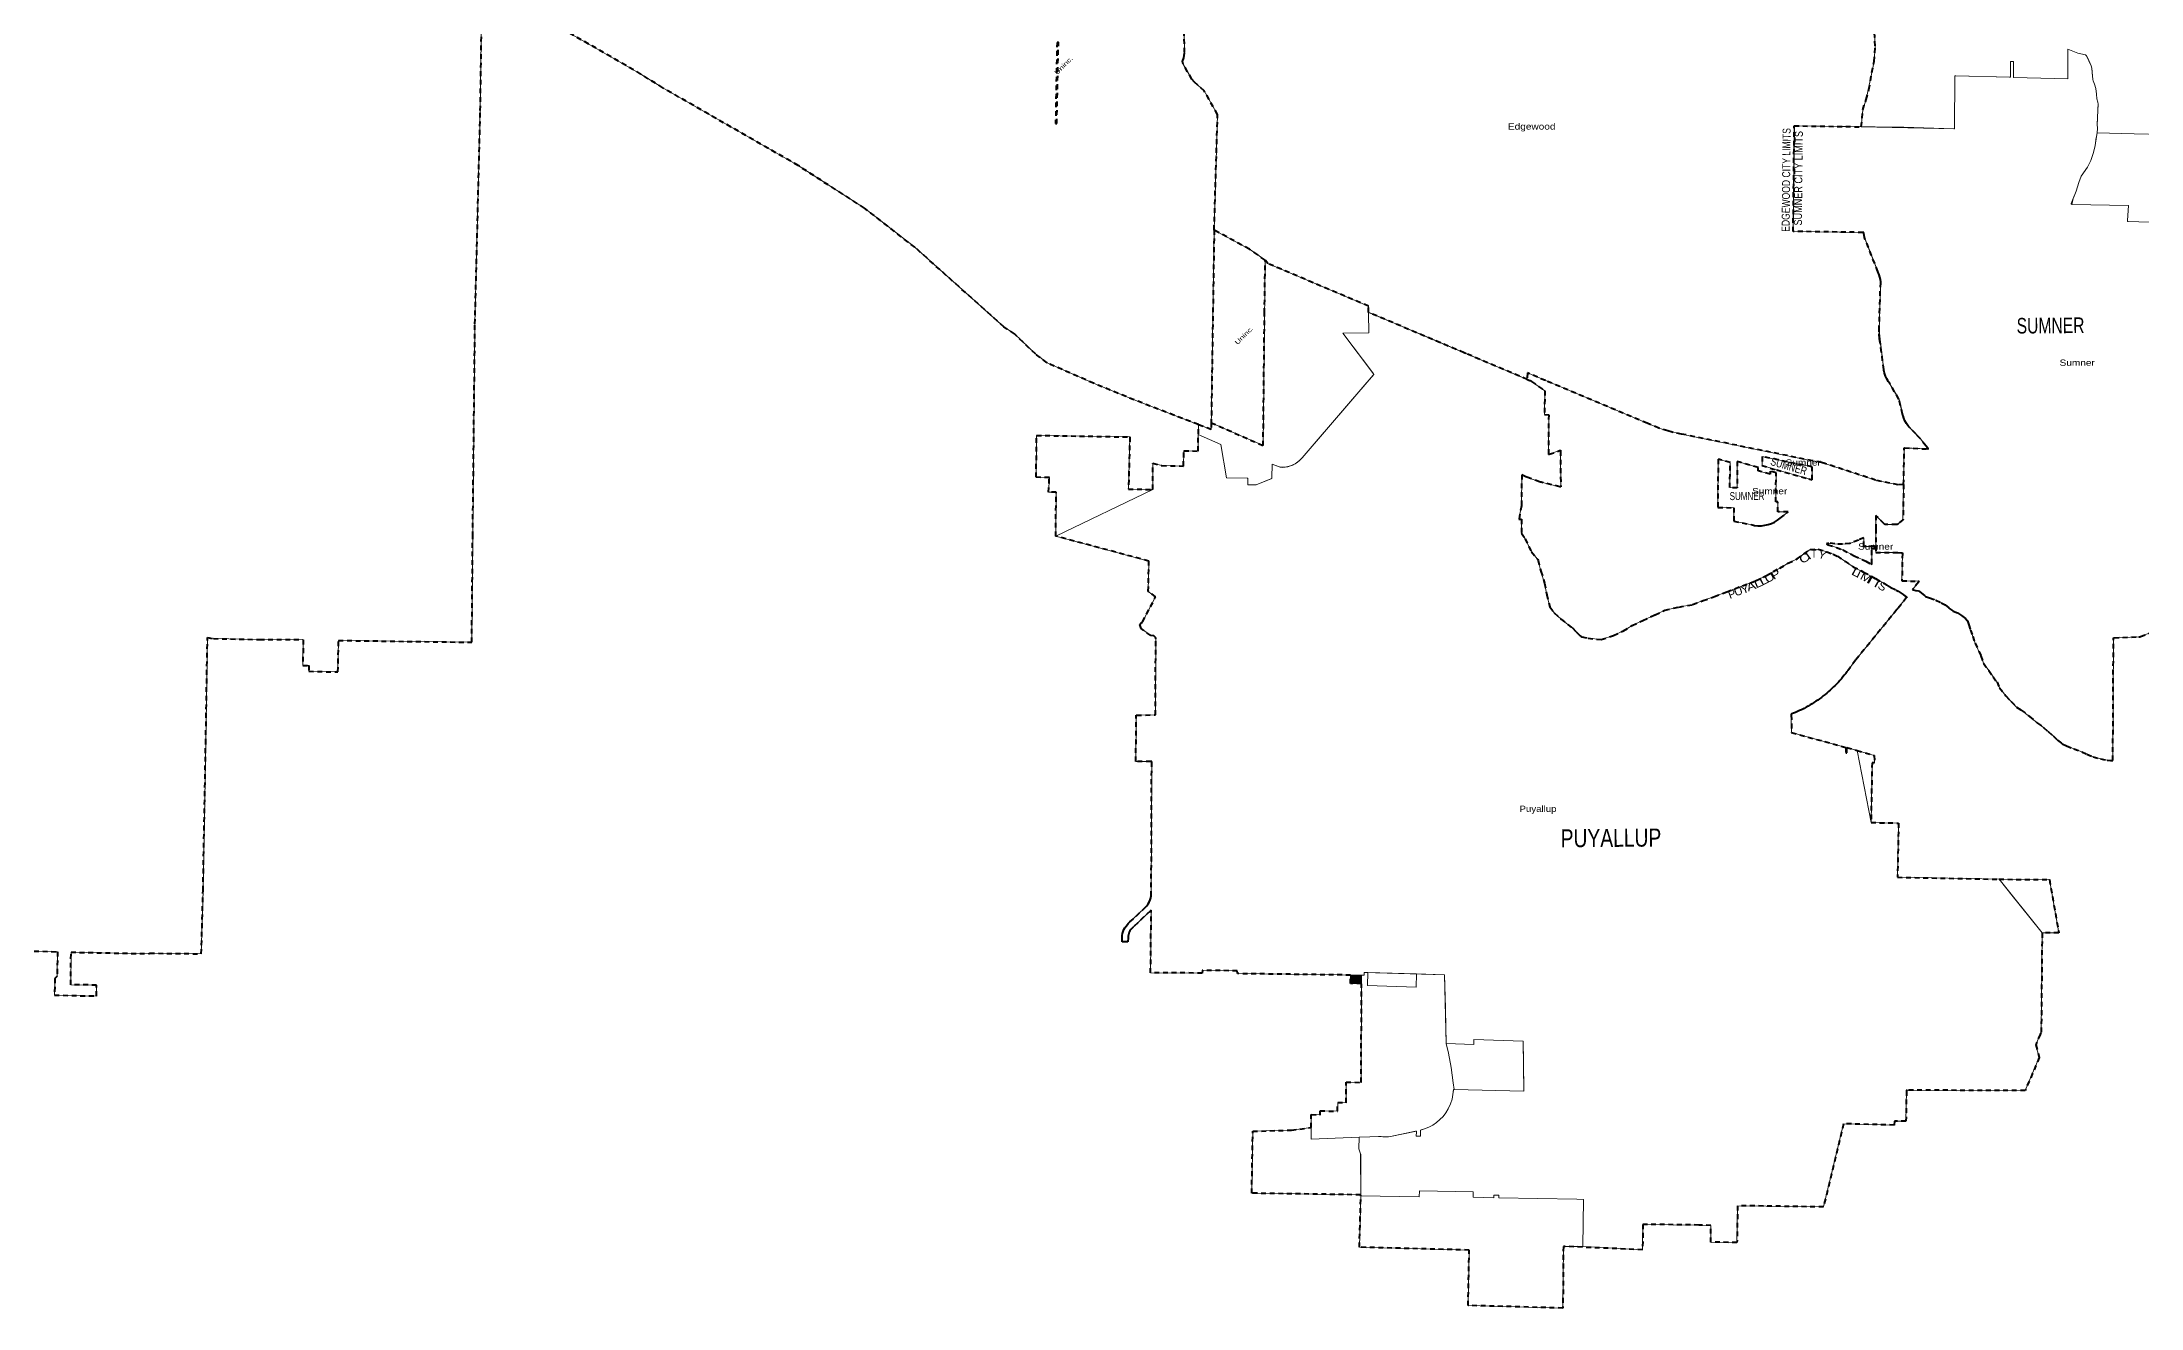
# Model space of a CAD drawing. Header units: feet. Extents: x -903180 to 1023491, y -707744 to 564635.
# Drawn here: x -358892 to -306171, y -127065 to -95259 of the extents above; entities that cross this region are included whole.
import ezdxf

# ---------------------------------------------------------------- set-up
doc = ezdxf.new("R2010")
doc.units = ezdxf.units.FT
doc.header["$LTSCALE"] = 80
doc.linetypes.add('SHORT_DASHED', pattern=[2.7, 1.5, -1.2])
doc.layers.add('13', color=7, linetype='SHORT_DASHED', lineweight=40)
doc.layers.add('58', color=7, linetype='Continuous', lineweight=13)
for name, color, linetype in [('14', 7, 'Continuous'), ('15', 7, 'Continuous'), ('36', 7, 'Continuous')]:
    doc.layers.add(name, color=color, linetype=linetype)

msp = doc.modelspace()

# ---------------------------------------------------------------- hatches: boundary and pattern name
at = {"layer": '58'}
msp.add_hatch(color=256, dxfattribs=at).paths.add_polyline_path([(-326023.9, -118913.62), (-326022.2, -118700.11), (-325745.72, -118703.88), (-325747.69, -118917.23)])

# ---------------------------------------------------------------- linework, layer by layer
at = {"layer": '13'}
for p, q in [((-329450.38, -99984.04), (-329524.09, -104824.58)), ((-329850.07, -105537.14), (-329846.11, -104872.47)), ((-313587.14, -111122.74), (-313622.74, -111167.8))]:
    msp.add_line(p, q, dxfattribs=at)
for points in [[(-313196.24, -97389.56), (-313157.37, -96965.65), (-313075.83, -96702.69), (-313007.42, -96450.14), (-312876.83, -95748.77), (-312847.61, -95360.35), (-312886.26, -94701.15), (-312931.72, -93926.16), (-312934.09, -93855.13), (-312949.35, -93719.9), (-312978.45, -93587.94), (-313013.27, -93483.51), (-313023.34, -93459.17), (-313032.84, -93432.35), (-313514.27, -92074.47), (-313523.94, -92047.2), (-313532.42, -92017.73), (-313533.53, -92012.58)], [(-359521.08, -118081.39), (-358502.19, -118114.76), (-358509.7, -118725.73), (-358566.49, -118783.56), (-358576.68, -119204.28), (-357525.65, -119227.07), (-357519.1, -118951.59), (-358169.33, -118942.65), (-358161.65, -118124.96), (-356213.79, -118164.54), (-356183.52, -118150.72), (-354889.58, -118166.06), (-354846.86, -116577.57), (-354778.79, -112883.47), (-354734.98, -110215.83), (-354585.33, -110248.57), (-353426.42, -110270.33), (-352328.69, -110274.48), (-352341.26, -110919.66), (-352186.54, -110921.02), (-352187.74, -111068.43), (-351458.32, -111086.24), (-351443.24, -110294.25), (-348095.77, -110339.45), (-348073.21, -107676.63), (-348015.94, -102340.91), (-347882.07, -96979.52), (-347831.47, -93443.57)], [(-329846.11, -104872.47), (-331461.96, -104249.98), (-332478.21, -103833.81), (-333646.47, -103321.23), (-333936.45, -103097.49), (-334465.95, -102594.38), (-334729.76, -102417.25), (-336967.64, -100418.02), (-338232.77, -99434.31), (-339898.55, -98364.01), (-343297.92, -96411.82), (-343848.15, -96065.1), (-346260.13, -94678.22), (-347315.37, -93992.31), (-347831.21, -93425.87)], [(-329450.38, -99984.04), (-329364.44, -97079.37), (-329699.89, -96490.49), (-329946.47, -96268.8), (-330008.03, -96191.8), (-330230.04, -95816.05), (-330241.74, -95747.65), (-330210.32, -95655.95), (-330197.69, -95523.29), (-330200.57, -95102.18), (-330204.81, -94939.92), (-330182.51, -94662.55), (-330194.46, -94562.93), (-330337.63, -94308.04), (-330454.83, -93943.55), (-330562.8, -93841.54), (-330658.86, -93790.29), (-330852.23, -93655.44), (-330930.58, -93576.56)], [(-312133.69, -106374.97), (-312117.8, -105476.54), (-312117.45, -105457.09), (-312109.74, -105457.43), (-311536.5, -105482.99), (-311505.27, -105484.38), (-311527.51, -105463.88), (-311579.1, -105405.6), (-311711.96, -105229.56), (-311830.95, -105107.57), (-311997.14, -104934.38), (-312006.43, -104924.69), (-312028.32, -104894.38), (-312062.11, -104846.35), (-312100.07, -104778.22), (-312130.7, -104706.49), (-312147.63, -104651.55), (-312153.68, -104631.91), (-312158.63, -104611.55), (-312251.3, -104230.34), (-312505.14, -103807.32), (-312518.67, -103784.78), (-312529.61, -103767.32), (-312558.65, -103718.6), (-312589.88, -103651), (-312613.87, -103580.5), (-312626.38, -103525.4), (-312630.09, -103509.09), (-312633.12, -103485.4), (-312713.94, -102853.56), (-312717.77, -102823.6), (-312719.4, -102813.56), (-312735.42, -102714.53), (-312748.49, -102540.3), (-312750.07, -102519.29), (-312749.47, -102500.3), (-312715.57, -101419.86), (-312714.99, -101401.4), (-312712.94, -101379.86), (-312709.71, -101345.73), (-312709.7, -101285.55), (-312715.98, -101225.7), (-312728.48, -101166.83), (-312747.07, -101109.59), (-312765.62, -101067.91), (-312772.54, -101047.91), (-312780.38, -101027.91), (-313116.04, -100171.12), (-313132.32, -100064.03), (-313135.35, -100044.05), (-313156.56, -100043.75), (-314907.24, -100019.51), (-314879.77, -97366.25), (-313196.24, -97389.56)], [(-328168.81, -100741.04), (-328357.13, -100603.57), (-328566.81, -100465.14), (-329450.38, -99984.04)], [(-329524.09, -104824.58), (-328218.91, -105398.08), (-328185.6, -102070.69), (-328168.81, -100741.04)], [(-325576.08, -102052.09), (-325574.24, -101896.31), (-328099.43, -100826.33), (-328161.5, -100746.37), (-328168.81, -100741.04)], [(-321586.55, -103735.88), (-323132.61, -103083.5), (-323152.61, -103075.06), (-323172.61, -103066.21), (-325560.06, -102058.85), (-325576.08, -102052.09)], [(-321586.55, -103735.88), (-321586.56, -103736.15), (-321522.1, -103763.35), (-321516.41, -103765.75), (-321482.1, -103789.27), (-321145.66, -104019.85), (-321155.35, -104617.91), (-321048.25, -104624.38), (-321054.14, -105605.64), (-321054.25, -105624.65), (-321034.26, -105617.54), (-320774.8, -105525.31), (-320753.9, -105517.88), (-320753.73, -105538.2), (-320746.28, -106415.95), (-320746.1, -106435.97), (-320766.21, -106431.27), (-321239.13, -106320.52), (-321256.82, -106316.38), (-321279.13, -106308.33), (-321595.16, -106194.26), (-321622.22, -106184.49), (-321635.16, -106178.35), (-321725.55, -106132.99), (-321731.93, -106908.84), (-321795.03, -107246.39), (-321731.35, -107248.96), (-321734.56, -107597.57), (-321635.68, -107740.92), (-321484.1, -108064.85), (-321340.64, -108241.87), (-321324.45, -108261.85), (-321313.46, -108281.87), (-321242.66, -108555.81), (-321149.35, -108857.4), (-321096.24, -109144.77), (-321017.04, -109450.32), (-320909.02, -109603.38), (-320734.57, -109758.71), (-320570.13, -109895.93), (-320449.73, -109980.77), (-320351.56, -110087.6), (-320256.6, -110175.04), (-320231.39, -110196.96), (-320219.15, -110200), (-320060.37, -110239.4), (-319728.43, -110272.88), (-319422.05, -110165.71), (-319169.98, -110054.3), (-318948.02, -109922.68), (-318687.81, -109789.2), (-318371.23, -109649.95), (-318127.18, -109530.47), (-317776.64, -109455.61), (-317432.21, -109392.76), (-317172.15, -109293.43), (-316885.91, -109192.21), (-316577.45, -109070.99), (-316182.3, -108920.01), (-315851.7, -108798.88), (-315591.5, -108667.42), (-315246.5, -108474.07), (-315030.62, -108354.47), (-314808.74, -108242.94), (-314639.15, -108121.15), (-314481.68, -108009.35), (-314280.38, -108002.16), (-314063.29, -108069.32), (-313906.55, -108126.2), (-313798.09, -108180.86), (-313609.44, -108306.15), (-313402.73, -108441.54), (-313139.64, -108575.16), (-312836.44, -108741.09), (-312609.58, -108872.56), (-312494.14, -108942.66), (-312464.25, -108960.81), (-312454.14, -108965.41), (-312330.08, -109021.9), (-312318.73, -109027.07), (-312290.08, -109043.93), (-312270.44, -109055.48), (-312194.17, -109106.42), (-312148.39, -109138.79), (-312098.91, -109178.42), (-312069.59, -109190.44), (-312048.9, -109198.92), (-312064.34, -109218.64), (-312276.12, -109489.03), (-312300.03, -109519.55), (-312300.47, -109520.11), (-313339.42, -110788.86), (-313552.19, -111077.33), (-313587.14, -111122.74)], [(-312133.69, -106374.97), (-312270.03, -106387.42), (-312837.57, -106266.58), (-314111.43, -105849.81), (-314196.05, -105824.04), (-314418.72, -105781.6), (-317710.12, -105108.68), (-317947.81, -105060.7), (-318056.08, -105032.35), (-318280.39, -104959.24), (-318577.15, -104836.3), (-321132.39, -103765.64), (-321579.82, -103574.6), (-321586.55, -103735.88)], [(-329524.09, -104824.58), (-329526.69, -104995.52), (-329846.11, -104872.47)], [(-325773.35, -124220.44), (-328506.66, -124180.91), (-328481.02, -122625.67), (-327510.7, -122594.54), (-327010.22, -122531.75), (-327009.84, -122206.63), (-326789.85, -122211.11), (-326789.31, -122111.1), (-326349.35, -122120.07), (-326348.16, -121901.77), (-326138.18, -121906.05), (-326135.36, -121389.28), (-325760.41, -121396.93), (-325747.69, -118917.23), (-326023.9, -118913.62), (-326022.2, -118700.11), (-328865.61, -118663.56), (-328868.62, -118594.28), (-329744.06, -118580.34), (-329751.2, -118649.73), (-331046.46, -118643.53), (-331032.53, -117092.91), (-331032.31, -117068.56), (-331056.92, -117091.78), (-331486.87, -117497.36), (-331494.42, -117503.8), (-331520.76, -117529.45), (-331544.26, -117557.71), (-331564.69, -117588.27), (-331581.8, -117620.81), (-331595.42, -117654.95), (-331605.4, -117690.33), (-331611.63, -117726.56), (-331612.72, -117743.24), (-331614.03, -117763.29), (-331614.21, -117783.24), (-331614.78, -117845.12), (-331614.96, -117865.37), (-331634.96, -117865.15), (-331745.62, -117863.95), (-331764.95, -117863.74), (-331764.77, -117843.73), (-331764.21, -117781.58), (-331764.03, -117761.41), (-331762.73, -117741.58), (-331760.59, -117708.93), (-331751.7, -117657.23), (-331737.46, -117606.73), (-331718.02, -117558.01), (-331693.6, -117511.58), (-331664.45, -117467.96), (-331630.9, -117427.63), (-331606.4, -117403.76), (-331589.89, -117388.58), (-331566.4, -117366.24), (-331220.66, -117037.35), (-331179.37, -116999.88), (-331142.23, -116958.3), (-331109.63, -116913.07), (-331081.94, -116864.67), (-331059.46, -116813.65), (-331042.44, -116760.56), (-331039.84, -116749.35), (-331031.09, -116711.63), (-331031.08, -116709.35), (-331019.32, -113356.72), (-331019.26, -113338.23), (-331039.25, -113337.92), (-331417.67, -113332.08), (-331406.73, -112194.76), (-331406.54, -112174.62), (-331391.75, -112174.23), (-330927.23, -112161.93), (-330916.99, -110252.34), (-330916.88, -110232.14), (-330932.75, -110212.34), (-330962.73, -110174.92), (-331043.22, -110170.6), (-331284.02, -109990.9), (-331315.63, -109891.67), (-331281.24, -109849.57), (-331256.8, -109845.74), (-331250.77, -109826.44), (-330922.4, -109199.21), (-331104.98, -109061.92), (-331089.45, -108299.55), (-333430.68, -107673.55), (-333417.69, -106569.89), (-333610.69, -106569.13), (-333590.04, -106201.64), (-333920.24, -106196.18), (-333909.82, -105143.32), (-331567.26, -105181.24), (-331604.35, -106494.81), (-330992.34, -106499.35), (-330990.03, -105838.35), (-330765, -105900.9), (-330219.97, -105911.89), (-330210.53, -105529.29), (-329850.07, -105537.14)], [(-312133.69, -106374.97), (-312149.47, -107267.48), (-312272.58, -107366.37), (-312293.7, -107383.33), (-312312.58, -107383.22), (-312589.73, -107381.7), (-312602.71, -107381.63), (-312622.87, -107361.59), (-312829.36, -107156.33), (-312830.5, -107488.32), (-312832.54, -108083.89), (-312316.41, -108086.72), (-312296.41, -108086.39), (-312276.41, -108086.94), (-312184.01, -108089.48), (-312164.02, -108090.03), (-312164.36, -108109.56), (-312176.47, -108794.08), (-311770.56, -108806.6), (-311742.27, -108807.48), (-311757.74, -108827.22), (-311892.2, -108998.89), (-311907.69, -109018.67), (-311887.86, -109022.81), (-311825.85, -109035.74), (-311763.58, -109044.05), (-311695.48, -109100.64), (-311581.27, -109187.57), (-311482.95, -109224.18), (-311320.4, -109281.18), (-311188.03, -109348.09), (-311093.78, -109398.76), (-310997.63, -109479.59), (-310891.44, -109558.44), (-310779.08, -109603.15), (-310676.85, -109669.94), (-310578.66, -109742.74), (-310530.65, -109799.24), (-310496.87, -109899.91), (-310455.18, -110034.79), (-310397.49, -110191.85), (-310337.86, -110362.99), (-310190.37, -110683.29), (-310128.75, -110864.49), (-309994.83, -111052.04), (-309884.9, -111207.31), (-309786.96, -111344.45), (-309727.21, -111485.43), (-309569.23, -111687.15), (-309433.12, -111828.47), (-309295.02, -111971.8), (-309178.75, -112042.67), (-308974.39, -112202.37), (-308768.07, -112370.12), (-308619.8, -112483.35), (-308499.62, -112584.37), (-308371.46, -112701.54), (-308265.33, -112798.49), (-308149.13, -112887.45), (-308038.83, -112944.22), (-307856.25, -113015.37), (-307655.59, -113088.61), (-307529.24, -113151.47), (-307372.76, -113216.48), (-307190.1, -113265.52), (-307021.45, -113300.41), (-306938.8, -113305.83), (-306912.83, -113307.86), (-306898.8, -113308.06), (-306877.72, -113308.36), (-306863.52, -110246.96), (-306863.42, -110224.96), (-306843.43, -110224.22), (-306221.71, -110201.39), (-306191.6, -110200.29), (-306181.71, -110196.44), (-303313.29, -109081.11)], [(-313622.74, -111167.8), (-313659.24, -111211.84), (-313696.21, -111255.31), (-313734.09, -111298.23), (-313772.94, -111340.54), (-313812.13, -111381.84), (-313852.33, -111422.96), (-313893.1, -111462.94), (-313934.79, -111502.61), (-313977.01, -111541.09), (-314019.68, -111578.99), (-314062.99, -111616.19), (-314107.48, -111652.94), (-314152.34, -111688.33), (-314197.41, -111723.06), (-314243.63, -111757.32), (-314289.99, -111790.53), (-314337.3, -111823.17), (-314385.29, -111854.64), (-314433.12, -111885.26), (-314482.06, -111915.41), (-314531.69, -111944.4), (-314581.13, -111972.53), (-314631.39, -112000.02), (-314683.03, -112026.73), (-314696.51, -112033.19), (-314745.59, -112056.55), (-314795.27, -112078.92), (-314845.4, -112100.32), (-314895.58, -112120.99), (-314940.07, -112138.48), (-314954.33, -112143.82), (-314954.05, -112165.97), (-314948.36, -112607.85), (-313585.4, -112980.98), (-313587.92, -113113.9), (-313561.27, -113119.55), (-313560.46, -112986.41), (-313302.89, -113057.95), (-312869.36, -113182.26), (-312866.15, -113366.23), (-312926.11, -113368.33), (-312952.3, -114868.73), (-312260.16, -114881.9), (-312286.73, -116243.52), (-309735.22, -116293.31), (-308469.26, -116302.92), (-308237.57, -117637.53), (-308655.71, -117641.11), (-308677.63, -120151.14), (-308695.78, -120171.14), (-308704.3, -120191.14), (-308816.1, -120453.62), (-308726.83, -120770.43), (-309080.69, -121603.4), (-312046.39, -121590.6), (-312063.21, -121590.52), (-312063.49, -121610.51), (-312074.2, -122369.16), (-312365.31, -122366.39), (-312366.93, -122466.96), (-313642.32, -122435.39), (-314145, -124525.04), (-316303.58, -124493.52), (-316318.86, -125417.13), (-316978.84, -125410.3), (-316971.86, -124988.58), (-317274.03, -124979.37), (-318680.94, -124962.28), (-318690.45, -125600.45), (-320679.97, -125515.46), (-320691.18, -127064.57), (-323071.82, -127001.56), (-323044.79, -125609.69), (-325803.15, -125536.69), (-325765, -124242.68), (-325773.35, -124220.44)]]:
    msp.add_lwpolyline(points, dxfattribs=at)
for points in [[(-333403.66, -97306.52), (-333362.23, -95268.14), (-333397.51, -95269.16), (-333433.7, -97284.79), (-333434.21, -97305.57)], [(-315906.33, -107398.61), (-315878.89, -107403.24), (-315792.9, -107411.68), (-315706.49, -107411.09), (-315620.63, -107401.46), (-315536.23, -107382.92), (-315454.24, -107355.66), (-315375.55, -107319.97), (-315301.02, -107276.26), (-315231.47, -107224.99), (-315031.65, -107066.86), (-315291.38, -107065.44), (-315290.52, -106814.17), (-315340.78, -106813.89), (-315338.3, -106083.36), (-315488.92, -106039.37), (-315489.18, -106117.82), (-315787.63, -106030.65), (-315789.07, -105951.69), (-316249.44, -105817.23), (-316312.23, -105799.51), (-316314.45, -106456.82), (-316495.35, -106455.83), (-316493.23, -105826.77), (-316794.45, -105741.79), (-316798.55, -106956.69), (-316396.56, -106958.89), (-316397.69, -107294.53)], [(-314434.36, -106257.47), (-314433.27, -105933.17), (-315688.69, -105675.6), (-315689.46, -105902.27), (-315322.2, -106009.54), (-314513.87, -106233.82)], [(-312934.05, -108386.86), (-312933.97, -108363.99), (-312932.73, -108000.92), (-312932.67, -107982.84), (-312912.66, -107982.95), (-312857.04, -107983.25), (-312856.86, -107933), (-313133.51, -107931.48), (-313133.14, -107713.11), (-313269.01, -107773.41), (-313480.71, -107858.88), (-313669.98, -107876.16), (-313863.17, -107869.34), (-314016.05, -107848.62), (-314068.44, -107864.47), (-314032.35, -107894.74), (-313819.26, -107955.87), (-313658.53, -108020.8), (-313373.36, -108166.56), (-313084.12, -108302.3), (-312959.15, -108372.72)]]:
    msp.add_lwpolyline(points, close=True, dxfattribs=at)
at = {"layer": '58'}
for points in [[(-359521.08, -118081.39), (-358502.19, -118114.76), (-358509.7, -118725.73), (-358566.49, -118783.56), (-358576.68, -119204.28), (-357525.65, -119227.07), (-357519.1, -118951.59), (-358169.33, -118942.65), (-358161.65, -118124.96), (-356213.79, -118164.54), (-356183.52, -118150.72), (-354889.58, -118166.06), (-354846.86, -116577.57), (-354778.79, -112883.47), (-354734.98, -110215.83), (-354585.33, -110248.57), (-353426.42, -110270.33), (-352328.69, -110274.48), (-352341.26, -110919.66), (-352186.54, -110921.02), (-352187.74, -111068.43), (-351458.32, -111086.24), (-351443.24, -110294.25), (-348095.77, -110339.45), (-348073.21, -107676.63), (-348015.94, -102340.91), (-347882.07, -96979.52), (-347831.47, -93443.57)], [(-304162.11, -97615.5), (-306341.33, -97564.5), (-307270.82, -97539.23), (-307268.1, -97439.26), (-307271.49, -97324.22), (-307251.17, -96825.16), (-307253.43, -96773.23), (-307278.27, -96689.67), (-307285.04, -96572.25), (-307305.36, -96429.98), (-307339.24, -96319.33), (-307375.37, -96238.03), (-307382.14, -96199.64), (-307409.24, -95915.11), (-307422.79, -95856.4), (-307542.47, -95603.48), (-307565.06, -95585.42), (-307757, -95540.25), (-308005.19, -95440.07), (-308009.02, -96184.17), (-309376.86, -96147.94), (-309375.85, -95747.82), (-309395.87, -95747.29), (-309450.86, -95745.83), (-309451.86, -96145.95), (-310844.04, -96109.07), (-310855.9, -97440.98), (-313196.02, -97387.14), (-313157.37, -96965.65), (-313075.83, -96702.69), (-312876.83, -95748.77), (-312847.61, -95360.35), (-312931.72, -93926.16)], [(-346260.13, -94678.22), (-343848.15, -96065.1), (-343297.92, -96411.82), (-339898.55, -98364.01), (-338232.77, -99434.31), (-336967.64, -100418.02), (-334729.76, -102417.25), (-334465.95, -102594.38), (-333936.45, -103097.49), (-333646.47, -103321.23), (-333646.47, -103321.23), (-332478.21, -103833.81), (-331461.96, -104249.98), (-329526.69, -104995.52), (-329450.38, -99984.04), (-329364.44, -97079.37), (-329699.89, -96490.49), (-329946.47, -96268.8), (-330008.03, -96191.8), (-330230.04, -95816.05), (-330241.74, -95747.65), (-330210.32, -95655.95), (-330197.69, -95523.29), (-330204.81, -94939.92)], [(-312886.26, -94701.15), (-312847.61, -95360.35), (-312876.83, -95748.77), (-313075.83, -96702.69), (-313157.37, -96965.65), (-313157.37, -96965.65), (-313196.02, -97387.14), (-314877.68, -97366.93), (-314907.65, -100019.67), (-313134.03, -100044.06), (-313115.29, -100176.64), (-312752.8, -101095.98), (-312720.88, -101203.83), (-312711.47, -101370.84), (-312749.92, -102503.52), (-312629.07, -103516.68), (-312612.94, -103578.15), (-312554.59, -103727.19), (-312274.34, -104191.23), (-312249.38, -104230.03), (-312249.38, -104230.03), (-312138.05, -104683.31), (-312104.27, -104764.74), (-312064.34, -104843.11), (-311946.1, -104982.93), (-311703.48, -105236.47), (-311580.38, -105403), (-311504.96, -105485.54), (-312117.33, -105457.63), (-312133.75, -106374.98), (-312270.03, -106387.42), (-312837.57, -106266.58), (-314111.43, -105849.81), (-317710.12, -105108.68), (-318056.08, -105032.35), (-318280.39, -104959.24), (-318577.15, -104836.3), (-321579.82, -103574.6), (-321586.56, -103736.17), (-324243.86, -102612.2), (-325575.93, -102052.14), (-325574.24, -101896.31), (-328099.43, -100826.33), (-328161.5, -100746.37), (-328357.13, -100603.57), (-328566.81, -100465.14), (-328566.81, -100465.14), (-329450.38, -99984.04), (-329364.44, -97079.37), (-329699.89, -96490.49), (-329946.47, -96268.8), (-330008.03, -96191.8), (-330230.04, -95816.05), (-330241.74, -95747.65), (-330241.74, -95747.65), (-330210.32, -95655.95), (-330197.69, -95523.29), (-330197.69, -95523.29), (-330200.57, -95102.18)], [(-307326.01, -97863.31), (-307308.67, -97738.48), (-307305.53, -97715.87), (-307302.84, -97698.48), (-307293.22, -97636.15), (-307271.49, -97543.27), (-307264.72, -97432.62), (-307271.49, -97324.22), (-307264.72, -97202.28), (-307257.94, -96935.82), (-307251.17, -96825.16), (-307253.43, -96773.23), (-307278.27, -96689.67), (-307285.04, -96572.25), (-307305.36, -96429.98), (-307339.24, -96319.33), (-307375.37, -96238.03), (-307382.14, -96199.64), (-307397.95, -96032.54), (-307409.24, -95915.11), (-307422.79, -95856.4), (-307510.86, -95662.19), (-307542.47, -95603.48), (-307565.06, -95585.42), (-307757, -95540.25), (-308005.19, -95440.07), (-308009.02, -96184.17), (-309363.22, -96148.3), (-309376.86, -96147.94), (-309376.81, -96127.77), (-309375.92, -95774.98), (-309375.85, -95747.82), (-309395.87, -95747.29), (-309430.88, -95746.36), (-309450.86, -95745.83), (-309450.93, -95774.96), (-309451.83, -96134.77), (-309451.86, -96145.95), (-309471.88, -96145.42), (-310824.07, -96109.6), (-310844.04, -96109.07), (-310844.25, -96132.41), (-310855.72, -97420.98), (-310855.9, -97440.98), (-310875.9, -97440.39), (-312132.08, -97403.44), (-312152.08, -97402.85), (-312172.08, -97403.74), (-314879.77, -97366.25), (-314907.24, -100019.51), (-313156.56, -100043.75), (-313135.35, -100044.05), (-313132.32, -100064.03), (-313116.04, -100171.12), (-312780.38, -101027.91), (-312772.54, -101047.91), (-312765.62, -101067.91), (-312747.07, -101109.59), (-312728.48, -101166.83), (-312715.98, -101225.7), (-312709.7, -101285.55), (-312709.71, -101345.73), (-312712.94, -101379.86), (-312714.99, -101401.4), (-312715.57, -101419.86), (-312749.47, -102500.3), (-312750.07, -102519.29), (-312748.49, -102540.3), (-312735.42, -102714.53), (-312719.4, -102813.56), (-312717.77, -102823.6), (-312713.94, -102853.56), (-312633.12, -103485.4), (-312630.09, -103509.09), (-312626.38, -103525.4), (-312613.87, -103580.5), (-312589.88, -103651), (-312558.65, -103718.6), (-312529.61, -103767.32), (-312518.67, -103784.78), (-312505.14, -103807.32), (-312251.3, -104230.34), (-312158.63, -104611.55), (-312153.68, -104631.91), (-312147.63, -104651.55), (-312130.7, -104706.49), (-312100.07, -104778.22), (-312062.11, -104846.35), (-312028.32, -104894.38), (-312006.43, -104924.69), (-311997.14, -104934.38), (-311830.95, -105107.57), (-311711.96, -105229.56), (-311579.1, -105405.6), (-311527.51, -105463.88), (-311505.27, -105484.38), (-311536.5, -105482.99), (-312109.74, -105457.43), (-312117.45, -105457.09), (-312117.8, -105476.54), (-312149.47, -107267.48)], [(-305951.27, -99783.04), (-306491.64, -99767.68), (-306511.62, -99767.12), (-306507.94, -99747.21), (-306487.3, -99370.57), (-307909.65, -99338.21), (-307929.1, -99337.77), (-307922.05, -99319.21), (-307802.76, -99005.07), (-307736.81, -98786.4), (-307676.23, -98629.67), (-307513.06, -98404.29), (-307434.87, -98238.57), (-307365.82, -98037.55), (-307326.01, -97863.31)], [(-305951.27, -99783.04), (-306511.62, -99767.12), (-306507.94, -99747.21), (-306487.3, -99370.57), (-307909.65, -99338.21), (-307873.94, -99192.02), (-307802.76, -99005.07), (-307736.81, -98786.4), (-307676.23, -98629.67), (-307513.06, -98404.29), (-307434.87, -98238.57), (-307365.82, -98037.55), (-307326.01, -97863.31), (-307293.22, -97636.15), (-307270.82, -97539.23), (-306341.33, -97564.5), (-304162.11, -97615.5)], [(-321324.45, -108261.85), (-321340.64, -108241.87), (-321484.1, -108064.85), (-321635.68, -107740.92), (-321709.48, -107636.16), (-321734.56, -107597.57), (-321731.35, -107248.96), (-321795.03, -107246.39), (-321731.93, -106908.84), (-321725.55, -106132.99), (-321635.16, -106178.35), (-321622.22, -106184.49), (-321595.16, -106194.26), (-321279.13, -106308.33), (-321256.82, -106316.38), (-321239.13, -106320.52), (-320766.21, -106431.27), (-320746.1, -106435.97), (-320746.28, -106415.95), (-320753.73, -105538.2), (-320753.9, -105517.88), (-320774.8, -105525.31), (-321034.26, -105617.54), (-321054.25, -105624.65), (-321054.14, -105605.64), (-321048.25, -104624.38), (-321155.35, -104617.91), (-321145.66, -104019.85), (-321482.1, -103789.27), (-321516.41, -103765.75), (-321522.1, -103763.35), (-323132.75, -103083.72), (-323152.75, -103075.28), (-323172.75, -103066.43), (-325560.2, -102059.07), (-325576.22, -102052.31), (-325575.95, -102070.63), (-325568.61, -102567.87), (-326221, -102574.29), (-325450.96, -103593.54), (-325438.71, -103609.75), (-325459.15, -103633.54), (-327243.14, -105709.48), (-327263.14, -105728.33), (-327282.57, -105748.33), (-327309.43, -105775.99), (-327360.45, -105818.54), (-327415.64, -105855.53), (-327474.39, -105886.54), (-327536.06, -105911.25), (-327599.98, -105929.37), (-327665.44, -105940.71), (-327731.73, -105945.15), (-327771.65, -105943.86), (-327791.42, -105943.23), (-327811.65, -105935.74), (-327995.95, -105867.57), (-328001.18, -106204.72), (-328003.29, -106224.7), (-328023.35, -106232.72), (-328397.68, -106382.4), (-328412.61, -106388.37), (-328437.68, -106388.37), (-328586.35, -106388.37), (-328605.15, -106388.37), (-328604.86, -106368.37), (-328602.97, -106238.31), (-328602.68, -106218.33), (-328624.05, -106218.09), (-329138.62, -106212.36), (-329284, -105368.37), (-329848.53, -105121.1), (-329850.07, -105537.14), (-330210.53, -105529.29), (-330219.97, -105911.89), (-330765, -105900.9), (-330990.03, -105838.35), (-330992.34, -106499.35), (-333430.68, -107673.55), (-331089.45, -108299.55), (-331104.98, -109061.92), (-330922.4, -109199.21), (-331250.77, -109826.44), (-331256.8, -109845.74), (-331281.24, -109849.57), (-331315.63, -109891.67), (-331284.02, -109990.9), (-331043.22, -110170.6), (-330962.73, -110174.92), (-330932.75, -110212.34), (-330916.88, -110232.14), (-330916.99, -110252.34), (-330927.23, -112161.93), (-331391.75, -112174.23), (-331406.54, -112174.62), (-331406.73, -112194.76), (-331417.67, -113332.08), (-331039.25, -113337.92), (-331019.26, -113338.23), (-331019.32, -113356.72), (-331031.08, -116709.35)], [(-312149.47, -107267.48), (-312272.58, -107366.37), (-312293.7, -107383.33), (-312312.58, -107383.22), (-312589.73, -107381.7), (-312602.71, -107381.63), (-312622.87, -107361.59), (-312829.36, -107156.33), (-312830.5, -107488.32), (-312832.54, -108083.89), (-312316.41, -108086.72), (-312296.41, -108086.39), (-312276.41, -108086.94), (-312184.01, -108089.48), (-312164.02, -108090.03), (-312164.36, -108109.56), (-312176.47, -108794.08), (-311770.56, -108806.6), (-311742.27, -108807.48), (-311757.74, -108827.22), (-311892.2, -108998.89), (-311907.69, -109018.67), (-311887.86, -109022.81), (-311825.85, -109035.74), (-311763.58, -109044.05), (-311695.48, -109100.64), (-311581.27, -109187.57), (-311482.95, -109224.18), (-311320.4, -109281.18), (-311188.03, -109348.09), (-311093.78, -109398.76), (-310997.63, -109479.59), (-310891.44, -109558.44), (-310779.08, -109603.15), (-310676.85, -109669.94), (-310578.66, -109742.74), (-310530.65, -109799.24), (-310496.87, -109899.91), (-310455.18, -110034.79), (-310397.49, -110191.85), (-310337.86, -110362.99), (-310190.37, -110683.29), (-310128.75, -110864.49), (-309994.83, -111052.04), (-309884.9, -111207.31), (-309786.96, -111344.45), (-309727.21, -111485.43), (-309569.23, -111687.15), (-309433.12, -111828.47), (-309295.02, -111971.8), (-309178.75, -112042.67), (-308974.39, -112202.37), (-308768.07, -112370.12), (-308619.8, -112483.35), (-308499.62, -112584.37), (-308371.46, -112701.54), (-308265.33, -112798.49), (-308149.13, -112887.45), (-308038.83, -112944.22), (-307856.25, -113015.37), (-307655.59, -113088.61), (-307529.24, -113151.47), (-307372.76, -113216.48), (-307190.1, -113265.52), (-307021.45, -113300.41), (-306938.8, -113305.83), (-306912.83, -113307.86)], [(-313402.73, -108441.54), (-313609.44, -108306.15), (-313798.09, -108180.86), (-313906.55, -108126.2), (-314063.29, -108069.32), (-314280.38, -108002.16), (-314481.68, -108009.35), (-314639.15, -108121.15), (-314808.74, -108242.94), (-315030.62, -108354.47), (-315246.5, -108474.07), (-315591.5, -108667.42), (-315851.7, -108798.88), (-316182.3, -108920.01), (-316577.45, -109070.99), (-316885.91, -109192.21), (-317172.15, -109293.43), (-317432.21, -109392.76), (-317776.64, -109455.61), (-318127.18, -109530.47), (-318371.23, -109649.95), (-318687.81, -109789.2), (-318948.02, -109922.68), (-319169.98, -110054.3), (-319422.05, -110165.71), (-319728.43, -110272.88), (-320060.37, -110239.4), (-320219.15, -110200), (-320231.39, -110196.96), (-320256.6, -110175.04), (-320351.56, -110087.6), (-320449.73, -109980.77), (-320570.13, -109895.93), (-320734.57, -109758.71), (-320909.02, -109603.38), (-321017.04, -109450.32), (-321096.24, -109144.77), (-321149.35, -108857.4), (-321242.66, -108555.81), (-321313.46, -108281.87), (-321324.45, -108261.85)], [(-325770.41, -123209.56), (-325770.44, -123216.31), (-325770.47, -123216.81), (-325765, -124242.68), (-324298.36, -124272.52), (-324296.03, -124117.76), (-322947.24, -124142.02), (-322948.85, -124283.72), (-322428.77, -124296.24), (-322428.62, -124229.12), (-322298.33, -124232.26), (-322298.57, -124299.38), (-320344.32, -124331.56), (-320172.77, -124342.3), (-320187.64, -125520.03), (-318690.45, -125600.45), (-318680.94, -124962.28), (-317274.03, -124979.37), (-316971.86, -124988.58), (-316978.84, -125410.3), (-316318.86, -125417.13), (-316303.58, -124493.52), (-314145, -124525.04), (-313642.32, -122435.39), (-312366.93, -122466.96), (-312365.31, -122366.39), (-312074.2, -122369.16), (-312063.49, -121610.51), (-312063.21, -121590.52), (-312046.39, -121590.6), (-309080.69, -121603.4), (-308726.83, -120770.43), (-308816.1, -120453.62), (-308704.3, -120191.14), (-308695.78, -120171.14), (-308677.63, -120151.14), (-308655.71, -117641.11), (-309735.22, -116293.31), (-312286.73, -116243.52), (-312260.16, -114881.9), (-312952.3, -114868.73), (-313302.89, -113057.95), (-313560.46, -112986.41), (-313561.27, -113119.55), (-313587.92, -113113.9), (-313585.4, -112980.98), (-314948.36, -112607.85), (-314954.05, -112165.97), (-314954.33, -112143.82), (-314940.07, -112138.48), (-314895.58, -112120.99), (-314845.4, -112100.32), (-314795.27, -112078.92), (-314745.59, -112056.55), (-314696.51, -112033.19), (-314683.03, -112026.73), (-314631.39, -112000.02), (-314581.13, -111972.53), (-314531.69, -111944.4), (-314482.06, -111915.41), (-314433.12, -111885.26), (-314385.29, -111854.64), (-314337.3, -111823.17), (-314289.99, -111790.53), (-314243.63, -111757.32), (-314197.41, -111723.06), (-314152.34, -111688.33), (-314107.48, -111652.94), (-314062.99, -111616.19), (-314019.68, -111578.99), (-313977.01, -111541.09), (-313934.79, -111502.61), (-313893.1, -111462.94), (-313852.33, -111422.96), (-313812.13, -111381.84), (-313772.94, -111340.54), (-313734.09, -111298.23), (-313696.21, -111255.31), (-313659.24, -111211.84), (-313622.74, -111167.8), (-313587.14, -111122.74), (-313552.19, -111077.33), (-313339.42, -110788.86), (-312300.47, -109520.11), (-312064.34, -109218.64), (-312048.9, -109198.92), (-312069.59, -109190.44), (-312098.91, -109178.42), (-312148.39, -109138.79), (-312194.17, -109106.42), (-312270.44, -109055.48), (-312290.08, -109043.93), (-312318.73, -109027.07), (-312330.08, -109021.9), (-312454.14, -108965.41), (-312464.25, -108960.81), (-312494.14, -108942.66), (-312609.58, -108872.56), (-312836.44, -108741.09), (-313139.64, -108575.16), (-313402.73, -108441.54)], [(-306912.83, -113307.86), (-306898.8, -113308.06), (-306877.72, -113308.36), (-306863.52, -110246.96), (-306863.42, -110224.96), (-306843.43, -110224.22), (-306221.71, -110201.39), (-306191.6, -110200.29), (-306181.71, -110196.44), (-303313.29, -109081.11)], [(-331031.08, -116709.35), (-331031.09, -116711.63), (-331039.84, -116749.35), (-331042.44, -116760.56), (-331059.46, -116813.65), (-331081.94, -116864.67), (-331109.63, -116913.07), (-331142.23, -116958.3), (-331179.37, -116999.88), (-331220.66, -117037.35), (-331566.4, -117366.24), (-331589.89, -117388.58), (-331606.4, -117403.76), (-331630.9, -117427.63), (-331664.45, -117467.96), (-331693.6, -117511.58), (-331718.02, -117558.01), (-331737.46, -117606.73), (-331751.7, -117657.23), (-331760.59, -117708.93), (-331762.73, -117741.58), (-331764.03, -117761.41), (-331764.21, -117781.58), (-331764.77, -117843.73), (-331764.95, -117863.74), (-331745.62, -117863.95), (-331634.96, -117865.15), (-331614.96, -117865.37), (-331614.78, -117845.12), (-331614.21, -117783.24), (-331614.03, -117763.29), (-331612.72, -117743.24), (-331611.63, -117726.56), (-331605.4, -117690.33), (-331595.42, -117654.95), (-331581.8, -117620.81), (-331564.69, -117588.27), (-331544.26, -117557.71), (-331520.76, -117529.45), (-331494.42, -117503.8), (-331486.87, -117497.36), (-331056.92, -117091.78), (-331032.31, -117068.56), (-331032.53, -117092.91), (-331046.46, -118643.53), (-329751.2, -118649.73), (-329744.06, -118580.34), (-328868.62, -118594.28), (-328865.61, -118663.56), (-325684, -118704.67), (-325681.19, -118633.93), (-323662.41, -118693.05), (-323643.85, -119528.14), (-323642.97, -119568.14), (-323623.97, -120422.71), (-322924.85, -120442.56), (-322924.57, -120322.52), (-321685.28, -120357.72), (-321681.3, -120862.44), (-321672.22, -121615.22), (-323420.94, -121573.09), (-323440.93, -121572.61), (-323442.65, -121592.61), (-323452.02, -121697.14), (-323475.88, -121818.54), (-323512.3, -121936.77), (-323522.52, -121962.05), (-323571.68, -122064.12), (-323631.25, -122160.48), (-323700.56, -122250.09), (-323778.85, -122331.97), (-323865.28, -122405.21), (-323958.89, -122469.02), (-324058.66, -122522.69), (-324163.49, -122565.64), (-324252.23, -122591.55), (-324267.91, -122596.13), (-324268.31, -122617.39), (-324270.82, -122749.94), (-324372.8, -122748.53), (-324370.53, -122640.39), (-324370.05, -122617.51), (-324390.11, -122621.64), (-325025.13, -122752.27), (-325072.84, -122761.72), (-325121.27, -122766.13), (-325169.91, -122765.45), (-325216.39, -122760), (-325257.76, -122753.62), (-325299.56, -122751.59), (-325321.28, -122752.27), (-325538.71, -122764.26), (-325811.54, -122770.41), (-325816.07, -123064.95), (-325814.1, -123076), (-325810.99, -123086.78), (-325808.52, -123093.24), (-325774.51, -123189.79), (-325772.45, -123196.23), (-325771.08, -123202.84), (-325770.41, -123209.56)]]:
    msp.add_lwpolyline(points, dxfattribs=at)
for points in [[(-326221, -102574.29), (-325467.95, -103571.05), (-325438.71, -103609.75), (-325662.76, -103870.48), (-326128, -104412.27), (-327243.14, -105709.48), (-327309.43, -105775.99), (-327415.64, -105855.53), (-327536.06, -105911.25), (-327665.44, -105940.71), (-327791.42, -105943.23), (-327995.95, -105867.57), (-328001.18, -106204.72), (-328003.29, -106224.7), (-328397.68, -106382.4), (-328586.35, -106388.37), (-328605.15, -106388.37), (-328602.97, -106238.31), (-328602.68, -106218.33), (-329138.62, -106212.36), (-329284, -105368.37), (-329848.53, -105121.1), (-329846.11, -104872.47), (-329526.69, -104995.52), (-329524.09, -104824.58), (-328218.91, -105398.08), (-328168.81, -100741.04), (-328161.5, -100746.37), (-328099.43, -100826.33), (-325574.24, -101896.31), (-325575.95, -102070.63), (-325568.61, -102567.87)], [(-333430.68, -107673.55), (-333417.69, -106569.89), (-333610.69, -106569.13), (-333590.04, -106201.64), (-333920.24, -106196.18), (-333909.82, -105143.32), (-331567.26, -105181.24), (-331604.35, -106494.81), (-330992.34, -106499.35)], [(-315906.33, -107398.61), (-315878.89, -107403.24), (-315792.9, -107411.68), (-315706.49, -107411.09), (-315620.63, -107401.46), (-315536.23, -107382.92), (-315454.24, -107355.66), (-315375.55, -107319.97), (-315301.02, -107276.26), (-315231.47, -107224.99), (-315031.65, -107066.86), (-315291.38, -107065.44), (-315290.52, -106814.17), (-315340.78, -106813.89), (-315338.3, -106083.36), (-315488.92, -106039.37), (-315489.18, -106117.82), (-315787.63, -106030.65), (-315789.07, -105951.69), (-316249.44, -105817.23), (-316312.23, -105799.51), (-316314.45, -106456.82), (-316495.35, -106455.83), (-316493.23, -105826.77), (-316794.45, -105741.79), (-316798.55, -106956.69), (-316396.56, -106958.89), (-316397.69, -107294.53)], [(-314434.36, -106257.47), (-314433.27, -105933.17), (-315688.69, -105675.6), (-315689.46, -105902.27), (-315322.2, -106009.54), (-314513.87, -106233.82)], [(-312934.05, -108386.86), (-312933.97, -108363.99), (-312932.73, -108000.92), (-312932.67, -107982.84), (-312912.66, -107982.95), (-312857.04, -107983.25), (-312856.86, -107933), (-313133.51, -107931.48), (-313133.14, -107713.11), (-313269.01, -107773.41), (-313480.71, -107858.88), (-313669.98, -107876.16), (-313863.17, -107869.34), (-314016.05, -107848.62), (-314068.44, -107864.47), (-314032.35, -107894.74), (-313819.26, -107955.87), (-313658.53, -108020.8), (-313373.36, -108166.56), (-313084.12, -108302.3), (-312959.15, -108372.72)], [(-313302.89, -113057.95), (-312869.36, -113182.26), (-312866.15, -113366.23), (-312926.11, -113368.33), (-312952.3, -114868.73)], [(-309735.22, -116293.31), (-308469.26, -116302.92), (-308237.57, -117637.53), (-308655.71, -117641.11), (-308963.94, -117255.32), (-309414.8, -116691.4)], [(-325684, -118704.67), (-325684, -118704.67), (-325681.19, -118633.93), (-325594.44, -118636.47), (-325601.14, -118961.78), (-324376.99, -119002.56), (-324372.59, -118672.25), (-323662.41, -118693.05), (-323623.97, -120422.71), (-323568.61, -120660.29), (-323497, -121025.37), (-323445.86, -121410.91), (-323420.94, -121573.09), (-323440.93, -121572.61), (-323452.02, -121697.14), (-323475.88, -121818.54), (-323512.3, -121936.77), (-323571.68, -122064.12), (-323631.25, -122160.48), (-323700.56, -122250.09), (-323778.85, -122331.97), (-323865.28, -122405.21), (-323958.89, -122469.02), (-324058.66, -122522.69), (-324163.49, -122565.64), (-324267.91, -122596.13), (-324270.82, -122749.94), (-324372.8, -122748.53), (-324370.53, -122640.39), (-324370.05, -122617.51), (-325025.13, -122752.27), (-325072.84, -122761.72), (-325121.27, -122766.13), (-325169.91, -122765.45), (-325216.39, -122760), (-325257.76, -122753.62), (-325299.56, -122751.59), (-325321.28, -122752.27), (-325321.28, -122752.27), (-325538.71, -122764.26), (-325811.54, -122770.41), (-327013.19, -122822.35), (-327009.84, -122206.63), (-326789.85, -122211.11), (-326789.31, -122111.1), (-326349.35, -122120.07), (-326348.16, -121901.77), (-326138.18, -121906.05), (-326135.36, -121389.28), (-325760.41, -121396.93), (-325745.72, -118703.88)], [(-326023.9, -118913.62), (-326022.2, -118700.11), (-325745.72, -118703.88), (-325747.69, -118917.23)], [(-325594.44, -118636.47), (-325601.14, -118961.78), (-324376.99, -119002.56), (-324372.59, -118672.25)], [(-323623.97, -120422.71), (-322924.85, -120442.56), (-322924.57, -120322.52), (-321685.28, -120357.72), (-321672.22, -121615.22), (-323420.94, -121573.09), (-323445.86, -121410.91), (-323497, -121025.37), (-323568.61, -120660.29)], [(-327013.19, -122822.35), (-325811.54, -122770.41), (-325816.07, -123064.95), (-325774.51, -123189.79), (-325765, -124242.68), (-325773.35, -124220.44), (-328506.66, -124180.91), (-328481.02, -122625.67), (-327510.7, -122594.54), (-327010.22, -122531.75)], [(-325765, -124242.68), (-324298.36, -124272.52), (-324296.03, -124117.76), (-322947.24, -124142.02), (-322948.85, -124283.72), (-322428.77, -124296.24), (-322428.62, -124229.12), (-322298.33, -124232.26), (-322298.57, -124299.38), (-320344.32, -124331.56), (-320172.77, -124342.3), (-320187.64, -125520.03), (-320679.97, -125515.46), (-320691.18, -127064.57), (-323071.82, -127001.56), (-323044.79, -125609.69), (-325803.15, -125536.69)]]:
    msp.add_lwpolyline(points, close=True, dxfattribs=at)

# ---------------------------------------------------------------- texts
at = {"layer": '14'}
for s, height, rotation, width, p in [('SUMNER', 392, 0.482, 0.75, (-309293.15, -102584.99)), ('SUMNER', 201, 343.718, 0.8, (-315492.23, -105882.47)), ('SUMNER', 201, 0.485, 0.75, (-316502.12, -106768.83)), ('PUYALLUP', 452.2, 0.486, 0.8, (-320745.67, -115491.09))]:
    msp.add_text(s, height=height, rotation=rotation, dxfattribs=dict(at, width=width)).set_placement(p)
at = {"layer": '15'}
for s, rotation, width, p in [('EDGEWOOD CITY LIMITS', 89.407, 0.8, (-314998.34, -100028.13)), ('SUMNER CITY LIMITS', 89.407, 0.85, (-314688.71, -99871.06)), ('I', 35.614, 1.45, (-314517.24, -108282.43)), ('T', 0.76, 0.8, (-314449.93, -108216.38)), ('Y', 341.677, 1.1, (-314300.56, -108206.78)), ('U', 29.048, 1.3, (-315565.76, -108863.3)), ('P', 29.27, 1.25, (-315395.5, -108776.58)), ('C', 35.709, 1.35, (-314673.04, -108383.63)), ('L', 332.528, 1.45, (-313465.98, -108626.68)), ('I', 334.018, 1.15, (-313339.23, -108690.41)), ('M', 331.56, 1.2, (-313244.58, -108740.94)), ('P', 20.966, 1.05, (-316497.1, -109253.73)), ('U', 20.885, 1.1, (-316350.02, -109190.8)), ('Y', 20.309, 1.15, (-316181.1, -109132.92)), ('A', 20.157, 1.25, (-316037.44, -109066.85)), ('L', 22.827, 1.3, (-315841.55, -108987.74)), ('L', 26.985, 1.45, (-315698.83, -108925.62)), ('I', 331.018, 1.25, (-313057.75, -108836.51)), ('T', 330.269, 1.5, (-312956.82, -108890.36)), ('S', 329.737, 1.1, (-312803.46, -108971.74))]:
    msp.add_text(s, height=201, rotation=rotation, dxfattribs=dict(at, width=width)).set_placement(p)
at = {"layer": '36', "width": 1.35}
for p in [(-333395.24, -96094.13), (-328863.14, -102874.53)]:
    msp.add_text('Uninc.', height=113, rotation=45, dxfattribs=at).set_placement(p)
at = {"layer": '36'}
for s, width, p in [('Edgewood', 1.2, (-322071.83, -97459.89)), ('Sumner', 1.2, (-308216.49, -103394.42)), ('Sumner', 1.2, (-315098.45, -105902.52)), ('Sumner', 1.2, (-315939.58, -106621.3)), ('Sumner', 1.2, (-313278.56, -108012.99)), ('Puyallup', 1.15, (-321780.49, -114602.41))]:
    msp.add_text(s, height=157.5, dxfattribs=dict(at, width=width)).set_placement(p)

doc.saveas('drawing.dxf')
